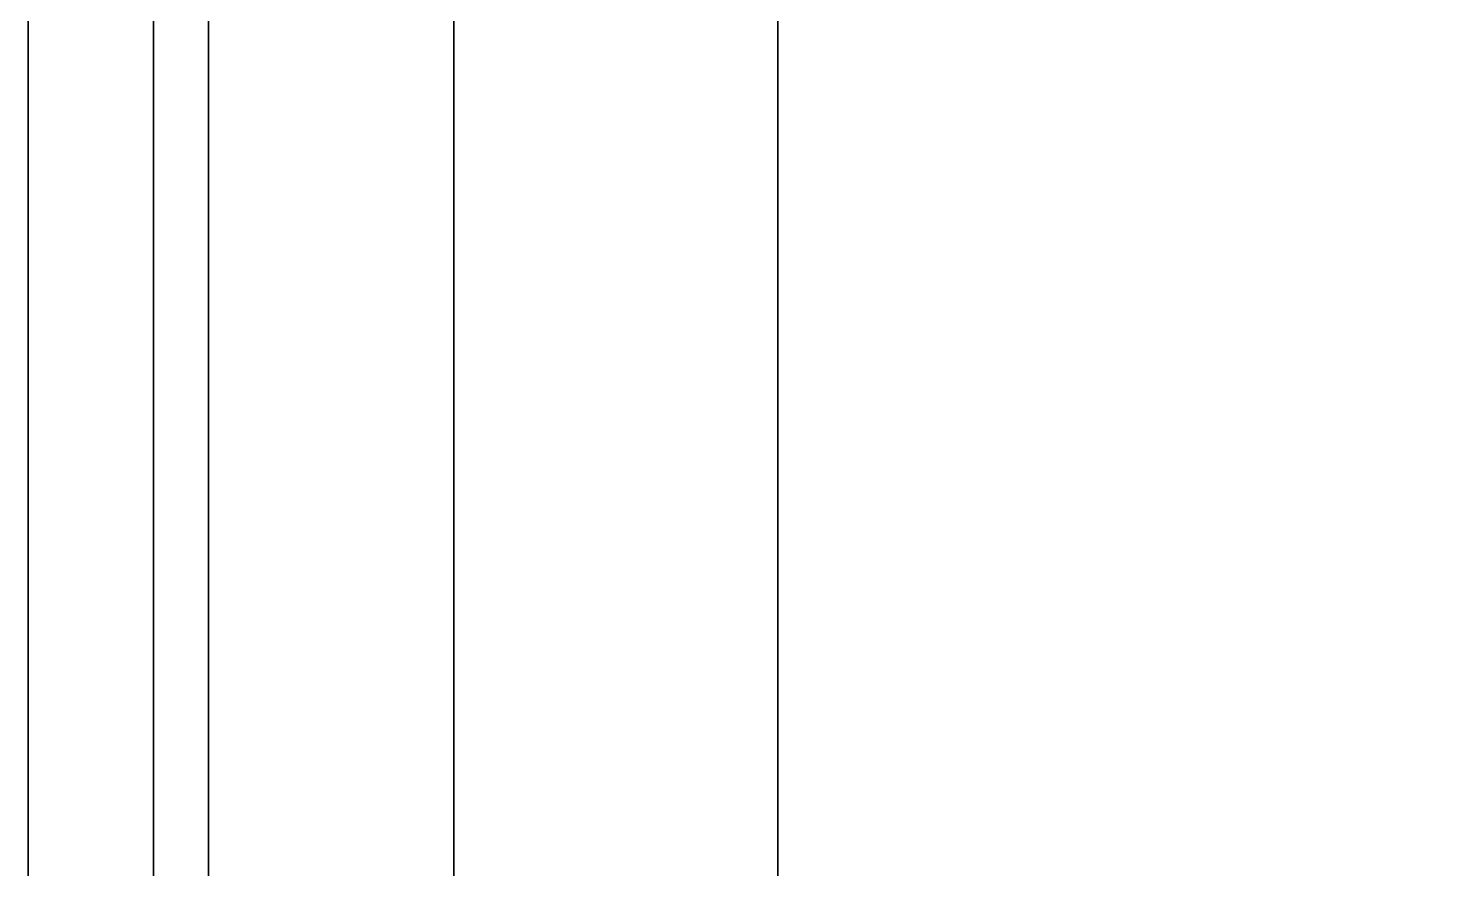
# Model space of a CAD drawing. Header units: metres. Extents: x 0 to 2800, y 0 to 2000.
# Drawn here: x 0 to 146.3, y 87.9 to 175.7 of the extents above; entities that cross this region are included whole.
import ezdxf

# ---------------------------------------------------------------- set-up
doc = ezdxf.new("R2010")
doc.units = ezdxf.units.M

msp = doc.modelspace()

# ---------------------------------------------------------------- linework, layer by layer
for points in [[(0, 0), (2800, 0), (2800, 2000), (0, 2000), (0, 0)], [(0, 610.91), (0, 581.82), (0, 552.73), (0, 523.64), (0, 494.55), (0, 465.45), (0, 436.36), (0, 407.27), (0, 378.18), (0, 349.09), (0, 320), (0, 290.91), (0, 261.82), (0, 232.73), (0, 203.64), (0, 174.55), (0, 145.45), (0, 116.36), (0, 87.27), (0, 58.18), (0, 29.09), (0, 0)], [(0, 610.91), (0, 581.82), (0, 552.73), (0, 523.64), (0, 494.55), (0, 465.45), (0, 436.36), (0, 407.27), (0, 378.18), (0, 349.09), (0, 320), (0, 290.91), (0, 261.82), (0, 232.73), (0, 203.64), (0, 174.55), (0, 145.45), (0, 116.36), (0, 87.27), (0, 58.18), (0, 29.09), (0, 0)], [(78.32, 52.36), (78.32, 76.17), (78.32, 99.98), (78.32, 123.8), (78.32, 147.61), (78.32, 171.42), (78.32, 195.23), (78.32, 219.04), (78.32, 242.85), (78.32, 266.66), (78.32, 290.47), (78.32, 314.28), (78.32, 338.09), (78.32, 361.9), (78.32, 385.71), (78.32, 409.52), (78.32, 433.33), (78.32, 457.14), (78.32, 480.96), (78.32, 504.77), (78.32, 528.58), (78.32, 552.39), (78.32, 576.2), (78.32, 600.01)], [(78.32, 52.36), (78.32, 76.17), (78.32, 99.98), (78.32, 123.8), (78.32, 147.61), (78.32, 171.42), (78.32, 195.23), (78.32, 219.04), (78.32, 242.85), (78.32, 266.66), (78.32, 290.47), (78.32, 314.28), (78.32, 338.09), (78.32, 361.9), (78.32, 385.71), (78.32, 409.52), (78.32, 433.33), (78.32, 457.14), (78.32, 480.96), (78.32, 504.77), (78.32, 528.58), (78.32, 552.39), (78.32, 576.2), (78.32, 600.01)], [(78.32, 373.41), (78.32, 349.6), (78.32, 325.79), (78.32, 301.98), (78.32, 278.17), (78.32, 254.36), (78.32, 230.55), (78.32, 206.74), (78.32, 182.93), (78.32, 159.12), (78.32, 135.3), (78.32, 111.49), (78.32, 87.68), (78.32, 63.87), (90.62, 52.36), (114.43, 52.36), (138.25, 52.36), (162.06, 52.36), (185.87, 52.36), (209.68, 52.36)], [(78.32, 373.41), (78.32, 349.6), (78.32, 325.79), (78.32, 301.98), (78.32, 278.17), (78.32, 254.36), (78.32, 230.55), (78.32, 206.74), (78.32, 182.93), (78.32, 159.12), (78.32, 135.3), (78.32, 111.49), (78.32, 87.68), (78.32, 63.87), (90.62, 52.36), (114.43, 52.36), (138.25, 52.36), (162.06, 52.36), (185.87, 52.36), (209.68, 52.36)], [(78.32, 52.36), (78.32, 73.52), (78.32, 94.68), (78.32, 115.83), (78.32, 136.99), (78.32, 158.15), (78.32, 179.31), (78.32, 200.46), (78.32, 221.62), (78.32, 242.78), (78.32, 263.93), (78.32, 285.09), (78.32, 306.25), (78.32, 327.4), (78.32, 348.56), (78.32, 369.72)], [(78.32, 369.72), (78.32, 348.56), (78.32, 327.4), (78.32, 306.25), (78.32, 285.09), (78.32, 263.93), (78.32, 242.78), (78.32, 221.62), (78.32, 200.46), (78.32, 179.31), (78.32, 158.15), (78.32, 136.99), (78.32, 115.83), (78.32, 94.68), (78.32, 73.52), (78.32, 52.36)], [(78.32, 52.36), (78.32, 73.52), (78.32, 94.68), (78.32, 115.83), (78.32, 136.99), (78.32, 158.15), (78.32, 179.31), (78.32, 200.46), (78.32, 221.62), (78.32, 242.78), (78.32, 263.93), (78.32, 285.09), (78.32, 306.25), (78.32, 327.4), (78.32, 348.56), (78.32, 369.72)], [(78.32, 369.72), (78.32, 348.56), (78.32, 327.4), (78.32, 306.25), (78.32, 285.09), (78.32, 263.93), (78.32, 242.78), (78.32, 221.62), (78.32, 200.46), (78.32, 179.31), (78.32, 158.15), (78.32, 136.99), (78.32, 115.83), (78.32, 94.68), (78.32, 73.52), (78.32, 52.36)], [(0, 365.76), (0, 349.13), (0, 332.51), (0, 315.88), (0, 299.26), (0, 282.63), (0, 266.01), (0, 249.38), (0, 232.76), (0, 216.13), (0, 199.51), (0, 182.88), (0, 166.25), (0, 149.63), (0, 133), (0, 116.38), (0, 99.75), (0, 83.13), (0, 66.5), (0, 49.88), (0, 33.25), (0, 16.63), (0, 0)], [(0, 365.76), (0, 349.13), (0, 332.51), (0, 315.88), (0, 299.26), (0, 282.63), (0, 266.01), (0, 249.38), (0, 232.76), (0, 216.13), (0, 199.51), (0, 182.88), (0, 166.25), (0, 149.63), (0, 133), (0, 116.38), (0, 99.75), (0, 83.13), (0, 66.5), (0, 49.88), (0, 33.25), (0, 16.63), (0, 0)], [(44.48, 198.09), (44.48, 173.77), (44.48, 149.45), (44.48, 125.14), (44.48, 100.82), (44.48, 76.5), (44.48, 52.19), (44.48, 27.87), (56.64, 15.71), (80.95, 15.71), (105.27, 15.71), (129.59, 15.71), (153.9, 15.71), (178.22, 15.71), (202.54, 15.71), (226.86, 15.71), (251.17, 15.71), (275.49, 15.71), (299.81, 15.71)], [(288, 189.09), (288, 160), (288, 130.91), (288, 101.82), (288, 72.73), (288, 43.64), (288, 14.55), (273.45, 0), (244.36, 0), (215.27, 0), (186.18, 0), (157.09, 0), (128, 0), (98.91, 0), (69.82, 0), (40.73, 0), (11.64, 0), (0, 17.45), (0, 46.55), (0, 75.64), (0, 104.73), (0, 133.82), (0, 162.91), (0, 192)], [(288, 189.09), (288, 160), (288, 130.91), (288, 101.82), (288, 72.73), (288, 43.64), (288, 14.55), (273.45, 0), (244.36, 0), (215.27, 0), (186.18, 0), (157.09, 0), (128, 0), (98.91, 0), (69.82, 0), (40.73, 0), (11.64, 0), (0, 17.45), (0, 46.55), (0, 75.64), (0, 104.73), (0, 133.82), (0, 162.91), (0, 192)], [(288, 189.09), (288, 160), (288, 130.91), (288, 101.82), (288, 72.73), (288, 43.64), (288, 14.55), (273.45, 0), (244.36, 0), (215.27, 0), (186.18, 0), (157.09, 0), (128, 0), (98.91, 0), (69.82, 0), (40.73, 0), (11.64, 0), (0, 17.45), (0, 46.55), (0, 75.64), (0, 104.73), (0, 133.82), (0, 162.91), (0, 192)], [(288, 189.09), (288, 160), (288, 130.91), (288, 101.82), (288, 72.73), (288, 43.64), (288, 14.55), (273.45, 0), (244.36, 0), (215.27, 0), (186.18, 0), (157.09, 0), (128, 0), (98.91, 0), (69.82, 0), (40.73, 0), (11.64, 0), (0, 17.45), (0, 46.55), (0, 75.64), (0, 104.73), (0, 133.82), (0, 162.91), (0, 192)], [(0, 187.24), (0, 160.49), (0, 133.75), (0, 107), (0, 80.25), (0, 53.5), (0, 26.75), (0, 0)], [(146.68, 0), (130.06, 0), (113.43, 0), (96.81, 0), (80.18, 0), (63.56, 0), (46.93, 0), (30.31, 0), (13.68, 0), (0, 2.95), (0, 19.57), (0, 36.2), (0, 52.82), (0, 69.45), (0, 86.07), (0, 102.7), (0, 119.32), (0, 135.95), (0, 152.57), (0, 169.2), (0, 185.83)], [(146.68, 0), (130.06, 0), (113.43, 0), (96.81, 0), (80.18, 0), (63.56, 0), (46.93, 0), (30.31, 0), (13.68, 0), (0, 2.95), (0, 19.57), (0, 36.2), (0, 52.82), (0, 69.45), (0, 86.07), (0, 102.7), (0, 119.32), (0, 135.95), (0, 152.57), (0, 169.2), (0, 185.83)], [(146.68, 0), (130.06, 0), (113.43, 0), (96.81, 0), (80.18, 0), (63.56, 0), (46.93, 0), (30.31, 0), (13.68, 0), (0, 2.95), (0, 19.57), (0, 36.2), (0, 52.82), (0, 69.45), (0, 86.07), (0, 102.7), (0, 119.32), (0, 135.95), (0, 152.57), (0, 169.2), (0, 185.83)], [(146.68, 0), (130.06, 0), (113.43, 0), (96.81, 0), (80.18, 0), (63.56, 0), (46.93, 0), (30.31, 0), (13.68, 0), (0, 2.95), (0, 19.57), (0, 36.2), (0, 52.82), (0, 69.45), (0, 86.07), (0, 102.7), (0, 119.32), (0, 135.95), (0, 152.57), (0, 169.2), (0, 185.83)], [(296.38, 0), (269.63, 0), (242.88, 0), (216.13, 0), (189.38, 0), (162.63, 0), (135.88, 0), (109.13, 0), (82.39, 0), (55.64, 0), (28.89, 0), (2.14, 0), (0, 24.61), (0, 51.36), (0, 78.11), (0, 104.86), (0, 131.61), (0, 158.36), (0, 185.11)], [(296.38, 0), (269.63, 0), (242.88, 0), (216.13, 0), (189.38, 0), (162.63, 0), (135.88, 0), (109.13, 0), (82.39, 0), (55.64, 0), (28.89, 0), (2.14, 0), (0, 24.61), (0, 51.36), (0, 78.11), (0, 104.86), (0, 131.61), (0, 158.36), (0, 185.11)], [(0, 184.32), (0, 168.96), (0, 153.6), (0, 138.24), (0, 122.88), (0, 107.52), (0, 92.16), (0, 76.8), (0, 61.44), (0, 46.08), (0, 30.72), (0, 15.36), (0, 0)], [(0, 184.32), (0, 168.96), (0, 153.6), (0, 138.24), (0, 122.88), (0, 107.52), (0, 92.16), (0, 76.8), (0, 61.44), (0, 46.08), (0, 30.72), (0, 15.36), (0, 0)], [(0, 184.32), (0, 168.96), (0, 153.6), (0, 138.24), (0, 122.88), (0, 107.52), (0, 92.16), (0, 76.8), (0, 61.44), (0, 46.08), (0, 30.72), (0, 15.36), (0, 0)], [(0, 184.32), (0, 168.96), (0, 153.6), (0, 138.24), (0, 122.88), (0, 107.52), (0, 92.16), (0, 76.8), (0, 61.44), (0, 46.08), (0, 30.72), (0, 15.36), (0, 0)], [(0, 184.32), (0, 168.96), (0, 153.6), (0, 138.24), (0, 122.88), (0, 107.52), (0, 92.16), (0, 76.8), (0, 61.44), (0, 46.08), (0, 30.72), (0, 15.36), (0, 0)], [(0, 184.32), (0, 168.96), (0, 153.6), (0, 138.24), (0, 122.88), (0, 107.52), (0, 92.16), (0, 76.8), (0, 61.44), (0, 46.08), (0, 30.72), (0, 15.36), (0, 0)], [(313.91, 15.71), (289.59, 15.71), (265.28, 15.71), (240.96, 15.71), (216.64, 15.71), (192.32, 15.71), (168.01, 15.71), (143.69, 15.71), (119.37, 15.71), (95.05, 15.71), (70.74, 15.71), (46.42, 15.71), (44.48, 38.08), (44.48, 62.4), (44.48, 86.72), (44.48, 111.03), (44.48, 135.35), (44.48, 159.67), (44.48, 183.99)], [(13.09, 178.13), (13.09, 163.02), (13.09, 147.91), (13.09, 132.79), (13.09, 117.68), (13.09, 102.56), (13.09, 87.45), (13.09, 72.34), (13.09, 57.22), (13.09, 42.11), (13.09, 26.99), (25.53, 24.32), (40.64, 24.32), (55.76, 24.32), (70.87, 24.32), (85.98, 24.32), (101.1, 24.32), (116.21, 24.32), (131.33, 24.32), (146.44, 24.32)], [(13.09, 178.13), (13.09, 163.02), (13.09, 147.91), (13.09, 132.79), (13.09, 117.68), (13.09, 102.56), (13.09, 87.45), (13.09, 72.34), (13.09, 57.22), (13.09, 42.11), (13.09, 26.99), (25.53, 24.32), (40.64, 24.32), (55.76, 24.32), (70.87, 24.32), (85.98, 24.32), (101.1, 24.32), (116.21, 24.32), (131.33, 24.32), (146.44, 24.32)], [(13.09, 178.13), (13.09, 163.02), (13.09, 147.91), (13.09, 132.79), (13.09, 117.68), (13.09, 102.56), (13.09, 87.45), (13.09, 72.34), (13.09, 57.22), (13.09, 42.11), (13.09, 26.99), (25.53, 24.32), (40.64, 24.32), (55.76, 24.32), (70.87, 24.32), (85.98, 24.32), (101.1, 24.32), (116.21, 24.32), (131.33, 24.32), (146.44, 24.32)], [(13.09, 178.13), (13.09, 163.02), (13.09, 147.91), (13.09, 132.79), (13.09, 117.68), (13.09, 102.56), (13.09, 87.45), (13.09, 72.34), (13.09, 57.22), (13.09, 42.11), (13.09, 26.99), (25.53, 24.32), (40.64, 24.32), (55.76, 24.32), (70.87, 24.32), (85.98, 24.32), (101.1, 24.32), (116.21, 24.32), (131.33, 24.32), (146.44, 24.32)], [(18.85, 177.56), (18.85, 171.21), (18.85, 164.87), (18.85, 158.52), (18.85, 152.17), (18.85, 145.82), (18.85, 139.48), (18.85, 133.13), (18.85, 126.78), (18.85, 120.44), (18.85, 114.09), (18.85, 107.74), (18.85, 101.4), (18.85, 95.05), (18.85, 88.7), (18.85, 82.35)], [(18.85, 82.35), (18.85, 88.7), (18.85, 95.05), (18.85, 101.4), (18.85, 107.74), (18.85, 114.09), (18.85, 120.44), (18.85, 126.78), (18.85, 133.13), (18.85, 139.48), (18.85, 145.82), (18.85, 152.17), (18.85, 158.52), (18.85, 164.87), (18.85, 171.21), (18.85, 177.56)], [(18.85, 177.56), (18.85, 171.21), (18.85, 164.87), (18.85, 158.52), (18.85, 152.17), (18.85, 145.82), (18.85, 139.48), (18.85, 133.13), (18.85, 126.78), (18.85, 120.44), (18.85, 114.09), (18.85, 107.74), (18.85, 101.4), (18.85, 95.05), (18.85, 88.7), (18.85, 82.35)], [(18.85, 82.35), (18.85, 88.7), (18.85, 95.05), (18.85, 101.4), (18.85, 107.74), (18.85, 114.09), (18.85, 120.44), (18.85, 126.78), (18.85, 133.13), (18.85, 139.48), (18.85, 145.82), (18.85, 152.17), (18.85, 158.52), (18.85, 164.87), (18.85, 171.21), (18.85, 177.56)], [(18.85, 177.56), (18.85, 171.21), (18.85, 164.87), (18.85, 158.52), (18.85, 152.17), (18.85, 145.82), (18.85, 139.48), (18.85, 133.13), (18.85, 126.78), (18.85, 120.44), (18.85, 114.09), (18.85, 107.74), (18.85, 101.4), (18.85, 95.05), (18.85, 88.7), (18.85, 82.35)], [(18.85, 82.35), (18.85, 88.7), (18.85, 95.05), (18.85, 101.4), (18.85, 107.74), (18.85, 114.09), (18.85, 120.44), (18.85, 126.78), (18.85, 133.13), (18.85, 139.48), (18.85, 145.82), (18.85, 152.17), (18.85, 158.52), (18.85, 164.87), (18.85, 171.21), (18.85, 177.56)], [(18.85, 177.56), (18.85, 171.21), (18.85, 164.87), (18.85, 158.52), (18.85, 152.17), (18.85, 145.82), (18.85, 139.48), (18.85, 133.13), (18.85, 126.78), (18.85, 120.44), (18.85, 114.09), (18.85, 107.74), (18.85, 101.4), (18.85, 95.05), (18.85, 88.7), (18.85, 82.35)], [(18.85, 82.35), (18.85, 88.7), (18.85, 95.05), (18.85, 101.4), (18.85, 107.74), (18.85, 114.09), (18.85, 120.44), (18.85, 126.78), (18.85, 133.13), (18.85, 139.48), (18.85, 145.82), (18.85, 152.17), (18.85, 158.52), (18.85, 164.87), (18.85, 171.21), (18.85, 177.56)], [(18.85, 177.56), (18.85, 171.21), (18.85, 164.87), (18.85, 158.52), (18.85, 152.17), (18.85, 145.82), (18.85, 139.48), (18.85, 133.13), (18.85, 126.78), (18.85, 120.44), (18.85, 114.09), (18.85, 107.74), (18.85, 101.4), (18.85, 95.05), (18.85, 88.7), (18.85, 82.35)], [(18.85, 82.35), (18.85, 88.7), (18.85, 95.05), (18.85, 101.4), (18.85, 107.74), (18.85, 114.09), (18.85, 120.44), (18.85, 126.78), (18.85, 133.13), (18.85, 139.48), (18.85, 145.82), (18.85, 152.17), (18.85, 158.52), (18.85, 164.87), (18.85, 171.21), (18.85, 177.56)], [(18.85, 177.56), (18.85, 171.21), (18.85, 164.87), (18.85, 158.52), (18.85, 152.17), (18.85, 145.82), (18.85, 139.48), (18.85, 133.13), (18.85, 126.78), (18.85, 120.44), (18.85, 114.09), (18.85, 107.74), (18.85, 101.4), (18.85, 95.05), (18.85, 88.7), (18.85, 82.35)], [(18.85, 82.35), (18.85, 88.7), (18.85, 95.05), (18.85, 101.4), (18.85, 107.74), (18.85, 114.09), (18.85, 120.44), (18.85, 126.78), (18.85, 133.13), (18.85, 139.48), (18.85, 145.82), (18.85, 152.17), (18.85, 158.52), (18.85, 164.87), (18.85, 171.21), (18.85, 177.56)], [(44.48, 177.56), (44.48, 171.21), (44.48, 164.87), (44.48, 158.52), (44.48, 152.17), (44.48, 145.82), (44.48, 139.48), (44.48, 133.13), (44.48, 126.78), (44.48, 120.44), (44.48, 114.09), (44.48, 107.74), (44.48, 101.4), (44.48, 95.05), (44.48, 88.7), (44.48, 82.35)], [(44.48, 82.35), (44.48, 88.7), (44.48, 95.05), (44.48, 101.4), (44.48, 107.74), (44.48, 114.09), (44.48, 120.44), (44.48, 126.78), (44.48, 133.13), (44.48, 139.48), (44.48, 145.82), (44.48, 152.17), (44.48, 158.52), (44.48, 164.87), (44.48, 171.21), (44.48, 177.56)], [(161.28, 0), (145.92, 0), (130.56, 0), (115.2, 0), (99.84, 0), (84.48, 0), (69.12, 0), (53.76, 0), (38.4, 0), (23.04, 0), (7.68, 0), (0, 7.68), (0, 23.04), (0, 38.4), (0, 53.76), (0, 69.12), (0, 84.48), (0, 99.84), (0, 115.2), (0, 130.56), (0, 145.92), (0, 161.28), (0, 176.64)], [(161.28, 0), (145.92, 0), (130.56, 0), (115.2, 0), (99.84, 0), (84.48, 0), (69.12, 0), (53.76, 0), (38.4, 0), (23.04, 0), (7.68, 0), (0, 7.68), (0, 23.04), (0, 38.4), (0, 53.76), (0, 69.12), (0, 84.48), (0, 99.84), (0, 115.2), (0, 130.56), (0, 145.92), (0, 161.28), (0, 176.64)], [(161.28, 0), (145.92, 0), (130.56, 0), (115.2, 0), (99.84, 0), (84.48, 0), (69.12, 0), (53.76, 0), (38.4, 0), (23.04, 0), (7.68, 0), (0, 7.68), (0, 23.04), (0, 38.4), (0, 53.76), (0, 69.12), (0, 84.48), (0, 99.84), (0, 115.2), (0, 130.56), (0, 145.92), (0, 161.28), (0, 176.64)], [(161.28, 0), (145.92, 0), (130.56, 0), (115.2, 0), (99.84, 0), (84.48, 0), (69.12, 0), (53.76, 0), (38.4, 0), (23.04, 0), (7.68, 0), (0, 7.68), (0, 23.04), (0, 38.4), (0, 53.76), (0, 69.12), (0, 84.48), (0, 99.84), (0, 115.2), (0, 130.56), (0, 145.92), (0, 161.28), (0, 176.64)], [(161.28, 0), (145.92, 0), (130.56, 0), (115.2, 0), (99.84, 0), (84.48, 0), (69.12, 0), (53.76, 0), (38.4, 0), (23.04, 0), (7.68, 0), (0, 7.68), (0, 23.04), (0, 38.4), (0, 53.76), (0, 69.12), (0, 84.48), (0, 99.84), (0, 115.2), (0, 130.56), (0, 145.92), (0, 161.28), (0, 176.64)], [(161.28, 0), (145.92, 0), (130.56, 0), (115.2, 0), (99.84, 0), (84.48, 0), (69.12, 0), (53.76, 0), (38.4, 0), (23.04, 0), (7.68, 0), (0, 7.68), (0, 23.04), (0, 38.4), (0, 53.76), (0, 69.12), (0, 84.48), (0, 99.84), (0, 115.2), (0, 130.56), (0, 145.92), (0, 161.28), (0, 176.64)], [(161.28, 0), (145.92, 0), (130.56, 0), (115.2, 0), (99.84, 0), (84.48, 0), (69.12, 0), (53.76, 0), (38.4, 0), (23.04, 0), (7.68, 0), (0, 7.68), (0, 23.04), (0, 38.4), (0, 53.76), (0, 69.12), (0, 84.48), (0, 99.84), (0, 115.2), (0, 130.56), (0, 145.92), (0, 161.28), (0, 176.64)], [(161.28, 0), (145.92, 0), (130.56, 0), (115.2, 0), (99.84, 0), (84.48, 0), (69.12, 0), (53.76, 0), (38.4, 0), (23.04, 0), (7.68, 0), (0, 7.68), (0, 23.04), (0, 38.4), (0, 53.76), (0, 69.12), (0, 84.48), (0, 99.84), (0, 115.2), (0, 130.56), (0, 145.92), (0, 161.28), (0, 176.64)], [(161.28, 0), (145.92, 0), (130.56, 0), (115.2, 0), (99.84, 0), (84.48, 0), (69.12, 0), (53.76, 0), (38.4, 0), (23.04, 0), (7.68, 0), (0, 7.68), (0, 23.04), (0, 38.4), (0, 53.76), (0, 69.12), (0, 84.48), (0, 99.84), (0, 115.2), (0, 130.56), (0, 145.92), (0, 161.28), (0, 176.64)], [(161.28, 0), (145.92, 0), (130.56, 0), (115.2, 0), (99.84, 0), (84.48, 0), (69.12, 0), (53.76, 0), (38.4, 0), (23.04, 0), (7.68, 0), (0, 7.68), (0, 23.04), (0, 38.4), (0, 53.76), (0, 69.12), (0, 84.48), (0, 99.84), (0, 115.2), (0, 130.56), (0, 145.92), (0, 161.28), (0, 176.64)], [(161.28, 0), (145.92, 0), (130.56, 0), (115.2, 0), (99.84, 0), (84.48, 0), (69.12, 0), (53.76, 0), (38.4, 0), (23.04, 0), (7.68, 0), (0, 7.68), (0, 23.04), (0, 38.4), (0, 53.76), (0, 69.12), (0, 84.48), (0, 99.84), (0, 115.2), (0, 130.56), (0, 145.92), (0, 161.28), (0, 176.64)], [(161.28, 0), (145.92, 0), (130.56, 0), (115.2, 0), (99.84, 0), (84.48, 0), (69.12, 0), (53.76, 0), (38.4, 0), (23.04, 0), (7.68, 0), (0, 7.68), (0, 23.04), (0, 38.4), (0, 53.76), (0, 69.12), (0, 84.48), (0, 99.84), (0, 115.2), (0, 130.56), (0, 145.92), (0, 161.28), (0, 176.64)], [(13.09, 176.6), (13.09, 166.78), (13.09, 156.95), (13.09, 147.13), (13.09, 137.3), (13.09, 127.48), (13.09, 117.65), (13.09, 107.83), (13.09, 98), (13.09, 88.18), (13.09, 78.35)], [(13.09, 78.35), (13.09, 88.18), (13.09, 98), (13.09, 107.83), (13.09, 117.65), (13.09, 127.48), (13.09, 137.3), (13.09, 147.13), (13.09, 156.95), (13.09, 166.78), (13.09, 176.6)], [(13.09, 176.6), (13.09, 166.78), (13.09, 156.95), (13.09, 147.13), (13.09, 137.3), (13.09, 127.48), (13.09, 117.65), (13.09, 107.83), (13.09, 98), (13.09, 88.18), (13.09, 78.35)], [(13.09, 78.35), (13.09, 88.18), (13.09, 98), (13.09, 107.83), (13.09, 117.65), (13.09, 127.48), (13.09, 137.3), (13.09, 147.13), (13.09, 156.95), (13.09, 166.78), (13.09, 176.6)], [(151.51, 15.71), (137.54, 15.71), (123.58, 15.71), (109.61, 15.71), (95.65, 15.71), (81.69, 15.71), (67.72, 15.71), (53.76, 15.71), (39.8, 15.71), (25.83, 15.71), (18.85, 22.69), (18.85, 36.65), (18.85, 50.62), (18.85, 64.58), (18.85, 78.55), (18.85, 92.51), (18.85, 106.47), (18.85, 120.44), (18.85, 134.4), (18.85, 148.36), (18.85, 162.33), (18.85, 176.29)], [(151.51, 15.71), (137.54, 15.71), (123.58, 15.71), (109.61, 15.71), (95.65, 15.71), (81.69, 15.71), (67.72, 15.71), (53.76, 15.71), (39.8, 15.71), (25.83, 15.71), (18.85, 22.69), (18.85, 36.65), (18.85, 50.62), (18.85, 64.58), (18.85, 78.55), (18.85, 92.51), (18.85, 106.47), (18.85, 120.44), (18.85, 134.4), (18.85, 148.36), (18.85, 162.33), (18.85, 176.29)], [(18.85, 176.29), (18.85, 162.33), (18.85, 148.36), (18.85, 134.4), (18.85, 120.44), (18.85, 106.47), (18.85, 92.51), (18.85, 78.55), (18.85, 64.58), (18.85, 50.62), (18.85, 36.65), (18.85, 22.69), (25.83, 15.71), (39.8, 15.71), (53.76, 15.71), (67.72, 15.71), (81.69, 15.71), (95.65, 15.71), (109.61, 15.71), (123.58, 15.71), (137.54, 15.71), (151.51, 15.71)], [(18.85, 176.29), (18.85, 162.33), (18.85, 148.36), (18.85, 134.4), (18.85, 120.44), (18.85, 106.47), (18.85, 92.51), (18.85, 78.55), (18.85, 64.58), (18.85, 50.62), (18.85, 36.65), (18.85, 22.69), (25.83, 15.71), (39.8, 15.71), (53.76, 15.71), (67.72, 15.71), (81.69, 15.71), (95.65, 15.71), (109.61, 15.71), (123.58, 15.71), (137.54, 15.71), (151.51, 15.71)], [(151.51, 15.71), (137.54, 15.71), (123.58, 15.71), (109.61, 15.71), (95.65, 15.71), (81.69, 15.71), (67.72, 15.71), (53.76, 15.71), (39.8, 15.71), (25.83, 15.71), (18.85, 22.69), (18.85, 36.65), (18.85, 50.62), (18.85, 64.58), (18.85, 78.55), (18.85, 92.51), (18.85, 106.47), (18.85, 120.44), (18.85, 134.4), (18.85, 148.36), (18.85, 162.33), (18.85, 176.29)], [(151.51, 15.71), (137.54, 15.71), (123.58, 15.71), (109.61, 15.71), (95.65, 15.71), (81.69, 15.71), (67.72, 15.71), (53.76, 15.71), (39.8, 15.71), (25.83, 15.71), (18.85, 22.69), (18.85, 36.65), (18.85, 50.62), (18.85, 64.58), (18.85, 78.55), (18.85, 92.51), (18.85, 106.47), (18.85, 120.44), (18.85, 134.4), (18.85, 148.36), (18.85, 162.33), (18.85, 176.29)], [(151.51, 15.71), (137.54, 15.71), (123.58, 15.71), (109.61, 15.71), (95.65, 15.71), (81.69, 15.71), (67.72, 15.71), (53.76, 15.71), (39.8, 15.71), (25.83, 15.71), (18.85, 22.69), (18.85, 36.65), (18.85, 50.62), (18.85, 64.58), (18.85, 78.55), (18.85, 92.51), (18.85, 106.47), (18.85, 120.44), (18.85, 134.4), (18.85, 148.36), (18.85, 162.33), (18.85, 176.29)], [(151.51, 15.71), (137.54, 15.71), (123.58, 15.71), (109.61, 15.71), (95.65, 15.71), (81.69, 15.71), (67.72, 15.71), (53.76, 15.71), (39.8, 15.71), (25.83, 15.71), (18.85, 22.69), (18.85, 36.65), (18.85, 50.62), (18.85, 64.58), (18.85, 78.55), (18.85, 92.51), (18.85, 106.47), (18.85, 120.44), (18.85, 134.4), (18.85, 148.36), (18.85, 162.33), (18.85, 176.29)], [(151.51, 15.71), (137.54, 15.71), (123.58, 15.71), (109.61, 15.71), (95.65, 15.71), (81.69, 15.71), (67.72, 15.71), (53.76, 15.71), (39.8, 15.71), (25.83, 15.71), (18.85, 22.69), (18.85, 36.65), (18.85, 50.62), (18.85, 64.58), (18.85, 78.55), (18.85, 92.51), (18.85, 106.47), (18.85, 120.44), (18.85, 134.4), (18.85, 148.36), (18.85, 162.33), (18.85, 176.29)], [(151.51, 15.71), (137.54, 15.71), (123.58, 15.71), (109.61, 15.71), (95.65, 15.71), (81.69, 15.71), (67.72, 15.71), (53.76, 15.71), (39.8, 15.71), (25.83, 15.71), (18.85, 22.69), (18.85, 36.65), (18.85, 50.62), (18.85, 64.58), (18.85, 78.55), (18.85, 92.51), (18.85, 106.47), (18.85, 120.44), (18.85, 134.4), (18.85, 148.36), (18.85, 162.33), (18.85, 176.29)], [(151.51, 15.71), (137.54, 15.71), (123.58, 15.71), (109.61, 15.71), (95.65, 15.71), (81.69, 15.71), (67.72, 15.71), (53.76, 15.71), (39.8, 15.71), (25.83, 15.71), (18.85, 22.69), (18.85, 36.65), (18.85, 50.62), (18.85, 64.58), (18.85, 78.55), (18.85, 92.51), (18.85, 106.47), (18.85, 120.44), (18.85, 134.4), (18.85, 148.36), (18.85, 162.33), (18.85, 176.29)], [(151.51, 15.71), (137.54, 15.71), (123.58, 15.71), (109.61, 15.71), (95.65, 15.71), (81.69, 15.71), (67.72, 15.71), (53.76, 15.71), (39.8, 15.71), (25.83, 15.71), (18.85, 22.69), (18.85, 36.65), (18.85, 50.62), (18.85, 64.58), (18.85, 78.55), (18.85, 92.51), (18.85, 106.47), (18.85, 120.44), (18.85, 134.4), (18.85, 148.36), (18.85, 162.33), (18.85, 176.29)]]:
    msp.add_lwpolyline(points)

doc.saveas('drawing.dxf')
